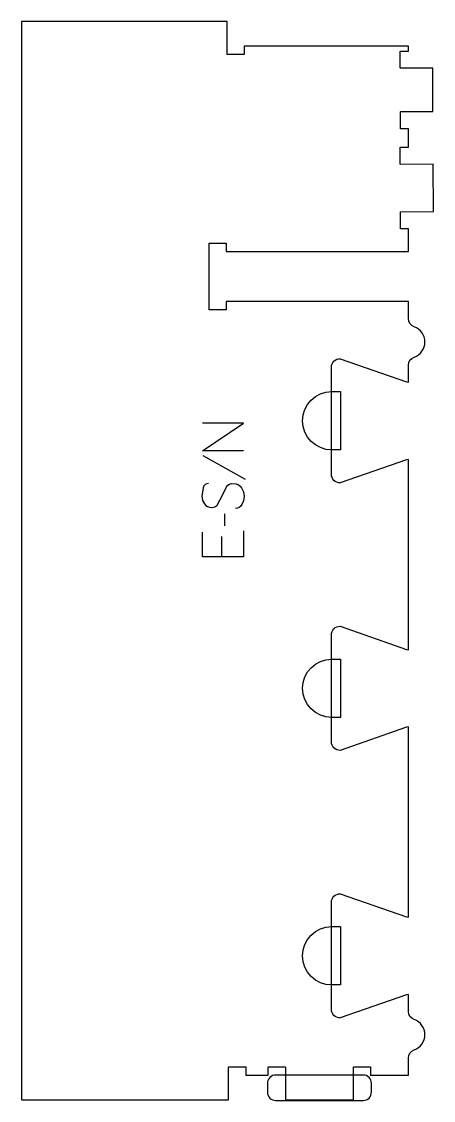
# Model space of a CAD drawing. Header units: millimetres. Extents: x -132 to 168, y -393 to 393.
import ezdxf

# ---------------------------------------------------------------- set-up
doc = ezdxf.new("R2010")
doc.units = ezdxf.units.MM
for name, color, linetype, true_color in [('1_ANYTOOL_1MMDEEP_LABELS_S', 2, 'Continuous', 0xffff00), ('4_ANYTOOL_CUTTHROUGH_OUTSI', 5, 'Continuous', 0x0000ff), ('5_ANYTOOL_HALF_MILL_9MM_IN', 3, 'Continuous', 0x00ff00)]:
    doc.layers.add(name, color=color, linetype=linetype, true_color=true_color)

msp = doc.modelspace()

# ---------------------------------------------------------------- linework, layer by layer
at = {"layer": '1_ANYTOOL_1MMDEEP_LABELS_S'}
for p, q in [((0.47, 76.71), (31.24, 59.53)), ((16.11, 34.16), (16.2, 25.37)), ((13.93, 17.66), (13.93, 3))]:
    msp.add_line(p, q, dxfattribs=at)
for points in [[(30, 80.14), (0, 80.14), (30, 100.2), (0, 100.2)], [(4.59, 56.4), (3.2, 56.19), (2.07, 55.58), (1.2, 54.54), (0.6, 53.1), (-0.34, 47.01), (0.12, 44.05), (1.5, 41.4), (2.5, 40.31), (3.7, 39.54), (5.09, 39.07), (6.69, 38.91), (8.3, 39.09), (9.69, 39.62), (10.83, 40.51), (14.57, 47.91), (17.49, 53.96), (18.47, 55.12), (19.7, 55.91), (21.19, 56.32), (24.67, 56.05), (26.19, 55.41), (27.46, 54.46), (28.5, 53.19), (29.86, 50.2), (30.34, 46.97), (29.98, 43.81), (28.8, 40.93), (27.91, 39.73), (26.84, 38.87), (25.58, 38.36), (24.13, 38.19)], [(30, 21.94), (30, 3), (0, 3), (0, 20.83)]]:
    msp.add_lwpolyline(points, dxfattribs=at)
at = {"layer": '4_ANYTOOL_CUTTHROUGH_OUTSI'}
msp.add_lwpolyline([(148.58, 73.68), (100.29, 56.78), (100.21, 56.77, -0.414214), (93.96, 63.02), (93.96, 141.02, -0.414214), (100.21, 147.27), (100.29, 147.25), (148.58, 130.35), (149.96, 130.12), (149.96, 142.52, -0.317837), (154.13, 148.41, 0.707107), (154.13, 170.57, -0.317837), (149.96, 176.46), (149.93, 188.87), (17.38, 188.87), (17.38, 183.12, -0.414214), (17.13, 182.87), (5.13, 182.87, -0.414214), (4.88, 183.12), (4.88, 231.12, -0.414214), (5.13, 231.37), (17.13, 231.37, -0.414214), (17.38, 231.12), (17.38, 225.37), (149.96, 225.37), (149.96, 241.87), (144.43, 241.85, -0.414214), (144.18, 242.1), (144.15, 254.1, -0.414214), (144.4, 254.35), (168.15, 254.41), (167.99, 288.91), (144.24, 288.85, -0.414214), (143.99, 289.1), (143.96, 301.1, -0.414214), (144.21, 301.35), (149.96, 301.37), (149.96, 314.78), (144.5, 314.76, -0.414253), (144.25, 315.01), (144.22, 327.01, -0.414178), (144.47, 327.26), (150.21, 327.28), (167.83, 327.32), (167.83, 358.91), (150.32, 358.87), (144.32, 358.85, -0.414214), (144.07, 359.1), (144.04, 371.1, -0.414204), (144.28, 371.35), (149.96, 371.37), (149.96, 374.87), (30.46, 374.87), (30.46, 369.12, -0.414214), (30.21, 368.87), (18.21, 368.87, -0.414214), (17.96, 369.12), (17.96, 392.87), (-131.54, 392.87), (-131.54, -392.63), (19.13, -392.63), (19.13, -368.88, -0.414214), (19.38, -368.63), (31.38, -368.63, -0.414214), (31.63, -368.88), (31.63, -374.63), (47.96, -374.63), (47.96, -368.88, -0.414214), (48.21, -368.63), (60.21, -368.63, -0.414214), (60.46, -368.88), (60.46, -392.63), (109.96, -392.63), (109.96, -368.88, -0.414214), (110.21, -368.63), (122.21, -368.63, -0.414214), (122.46, -368.88), (122.46, -374.63), (149.96, -374.63), (149.96, -362.23, -0.317837), (154.13, -356.34, 0.707107), (154.13, -334.18, -0.317837), (149.96, -328.29), (149.96, -315.89), (148.56, -316.13), (100.29, -333.02), (100.21, -333.03, -0.414214), (93.96, -326.78), (93.96, -248.78, -0.414214), (100.21, -242.53), (100.29, -242.55), (148.58, -259.45), (149.96, -259.68), (149.96, -120.99), (148.56, -121.23), (100.29, -138.12), (100.21, -138.13, -0.414214), (93.96, -131.88), (93.96, -53.88, -0.414214), (100.21, -47.63), (100.29, -47.65), (148.58, -64.55), (149.96, -64.78), (149.96, 73.91)], format="xyb", close=True, dxfattribs=at)
at = {"layer": '5_ANYTOOL_HALF_MILL_9MM_IN'}
for points in [[(94.21, 80.77, -1), (94.21, 123.27), (100.46, 123.27), (100.46, 80.77)], [(94.21, -114.13, -1), (94.21, -71.63), (100.46, -71.63), (100.46, -114.13)], [(94.21, -309.03, -1), (94.21, -266.53), (100.46, -266.53), (100.46, -309.03)], [(53.33, -374.63, 0.414214), (47.33, -380.63), (47.33, -387.13, 0.414214), (53.33, -393.13), (117.08, -393.13, 0.414214), (123.08, -387.13), (123.08, -380.63, 0.414214), (117.08, -374.63)]]:
    msp.add_lwpolyline(points, format="xyb", close=True, dxfattribs=at)

doc.saveas('drawing.dxf')
